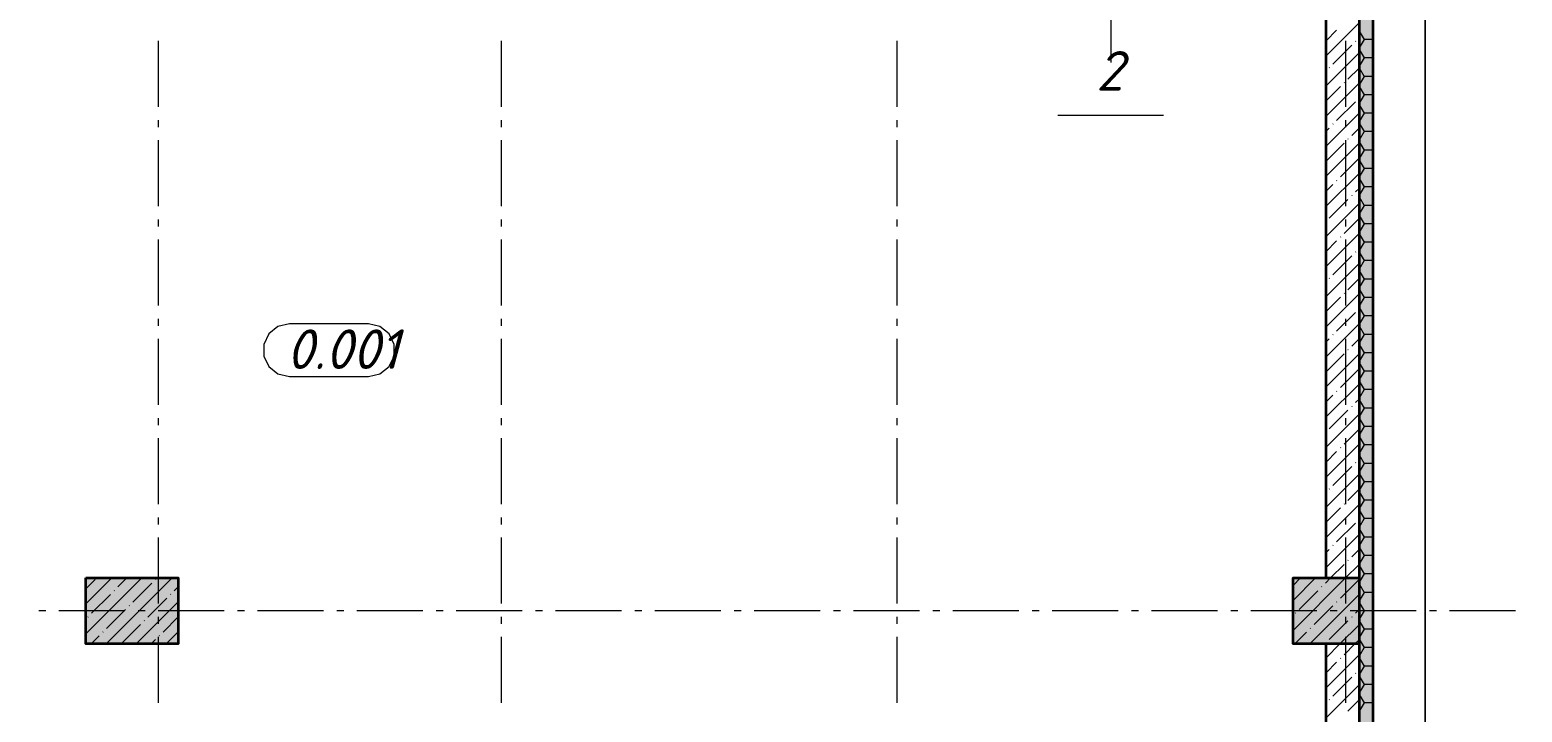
# Model space of a CAD drawing. Header units: millimetres. Extents: x -81576 to 1046824, y -248937 to 691537.
# Drawn here: x 112419 to 123731, y 575454 to 580626 of the extents above; entities that cross this region are included whole.
import ezdxf

# ---------------------------------------------------------------- set-up
doc = ezdxf.new("R2010")
doc.units = ezdxf.units.MM
doc.layers.add('PDF _Геометрия', color=7, linetype='Continuous', true_color=0x1d1d1d)
doc.layers.add('PDF _Сплошная заливка', color=7, linetype='Continuous', true_color=0xffffff)
doc.layers.add('PDF _Текст', color=7, linetype='Continuous')
doc.styles.add('PDF ISOCPEUR Italic', font='isocpeui.ttf')

msp = doc.modelspace()

# ---------------------------------------------------------------- hatches: boundary and pattern name
at = {"layer": 'PDF _Сплошная заливка', "true_color": 0x636466, "transparency": 33554559}
for points in [[(122496.5, 547323.5), (122596.5, 547323.5), (122596.5, 585573.6), (122496.5, 585573.6)], [(122596.5, 547331.5), (122604.5, 547331.5), (122604.5, 585581.6), (122596.5, 585581.6)], [(112844.5, 575971.6), (113544.5, 575971.6), (113544.5, 576471.6), (112844.5, 576471.6)], [(121994.5, 575971.6), (122494.5, 575971.6), (122494.5, 576471.6), (121994.5, 576471.6)]]:
    msp.add_hatch(color=251, dxfattribs=at).paths.add_polyline_path(points)

# ---------------------------------------------------------------- linework, layer by layer
at = {"layer": 'PDF _Геометрия', "color": 7, "lineweight": 9}
for points in [[(96004.5, 535380), (96004.5, 585971.6), (122994.5, 585971.6), (122994.5, 547671.5), (169194.5, 547671.5), (169194.5, 581171.6), (172944.5, 581171.6), (172944.5, 582548.4), (172944.5, 581171.6), (169194.5, 581171.6), (169194.5, 547671.5), (122994.5, 547671.5), (122994.5, 585971.6), (96004.5, 585971.6)], [(114986.7, 578397.8), (114386.7, 578397.8), (114299.9, 578378), (114230.3, 578322.5), (114191.7, 578242.3), (114191.7, 578153.3), (114230.3, 578073.1), (114299.9, 578017.6), (114386.7, 577997.8), (114986.7, 577997.8), (115073.4, 578017.6), (115143, 578073.1), (115181.7, 578153.3), (115181.7, 578242.3), (115143, 578322.5), (115073.4, 578378)]]:
    msp.add_lwpolyline(points, close=True, dxfattribs=at)
at = {"layer": 'PDF _Геометрия', "color": 7, "lineweight": 13}
for points in [[(175144.5, 535711.5), (96494.5, 535711.5), (96384.5, 535711.5), (96384.5, 585471.6), (96384.5, 585581.6), (122494.5, 585581.6), (122604.5, 585581.6), (122604.5, 547331.5), (173334.5, 547331.5)], [(173334.5, 547323.5), (122596.5, 547323.5), (122596.5, 547331.5), (122596.5, 585573.6), (96392.5, 585573.6), (96392.5, 556381.6)]]:
    msp.add_lwpolyline(points, dxfattribs=at)
at = {"layer": 'PDF _Геометрия', "color": 7, "lineweight": 9}
for points in [[(96492.5, 562848.6), (96492.5, 585473.6), (122496.5, 585473.6), (122496.5, 547331.5), (122496.5, 547221.5), (122494.5, 547221.5), (122494.5, 547223.5), (173334.5, 547223.5), (173444.5, 547223.5), (173444.5, 547221.5), (173442.5, 547221.5), (173442.5, 550136.5), (173442.5, 550246.5), (173444.5, 550246.5), (170404.5, 550246.5), (170396.5, 550246.5)], [(122494.5, 547323.5), (122494.5, 547331.5), (122494.5, 585471.6), (96494.5, 585471.6), (96494.5, 562848.6)], [(113394.5, 580041.6), (113394.5, 580541.6)], [(115994.5, 580041.6), (115994.5, 580541.6)], [(118994.5, 580041.6), (118994.5, 580541.6)], [(122394.5, 580041.6), (122394.5, 580541.6)], [(113394.5, 579888.7), (113394.5, 579941.6)], [(115994.5, 579888.7), (115994.5, 579941.6)], [(118994.5, 579888.7), (118994.5, 579941.6)], [(122394.5, 579888.7), (122394.5, 579941.6)], [(113394.5, 579288.6), (113394.5, 579788.7)], [(115994.5, 579288.6), (115994.5, 579788.7)], [(118994.5, 579288.6), (118994.5, 579788.7)], [(122394.5, 579288.6), (122394.5, 579788.7)], [(113394.5, 579135.7), (113394.5, 579188.7)], [(115994.5, 579135.7), (115994.5, 579188.7)], [(118994.5, 579135.7), (118994.5, 579188.7)], [(122394.5, 579135.7), (122394.5, 579188.7)], [(113394.5, 578535.7), (113394.5, 579035.7)], [(115994.5, 578535.7), (115994.5, 579035.7)], [(118994.5, 578535.7), (118994.5, 579035.7)], [(122394.5, 578535.7), (122394.5, 579035.7)], [(113394.5, 578382.8), (113394.5, 578435.7)], [(115994.5, 578382.8), (115994.5, 578435.7)], [(118994.5, 578382.8), (118994.5, 578435.7)], [(122394.5, 578382.8), (122394.5, 578435.7)], [(113394.5, 577782.8), (113394.5, 578282.8)], [(115994.5, 577782.8), (115994.5, 578282.8)], [(118994.5, 577782.8), (118994.5, 578282.8)], [(122394.5, 577782.8), (122394.5, 578282.8)], [(113394.5, 577629.9), (113394.5, 577682.8)], [(115994.5, 577629.9), (115994.5, 577682.8)], [(118994.5, 577629.9), (118994.5, 577682.8)], [(122394.5, 577629.9), (122394.5, 577682.8)], [(113394.5, 577029.9), (113394.5, 577529.9)], [(115994.5, 577029.9), (115994.5, 577529.9)], [(118994.5, 577029.9), (118994.5, 577529.9)], [(122394.5, 577029.9), (122394.5, 577529.9)], [(113394.5, 576877), (113394.5, 576929.9)], [(115994.5, 576877), (115994.5, 576929.9)], [(118994.5, 576877), (118994.5, 576929.9)], [(122394.5, 576877), (122394.5, 576929.9)], [(113394.5, 576277), (113394.5, 576777)], [(115994.5, 576277), (115994.5, 576777)], [(118994.5, 576277), (118994.5, 576777)], [(122394.5, 576277), (122394.5, 576777)], [(112540, 576221.6), (112487, 576221.6)], [(113140, 576221.6), (112640, 576221.6)], [(113292.9, 576221.6), (113240, 576221.6)], [(113892.9, 576221.6), (113392.9, 576221.6)], [(114045.8, 576221.6), (113992.9, 576221.6)], [(114645.8, 576221.6), (114145.8, 576221.6)], [(114798.7, 576221.6), (114745.8, 576221.6)], [(115398.7, 576221.6), (114898.7, 576221.6)], [(115551.6, 576221.6), (115498.7, 576221.6)], [(116151.6, 576221.6), (115651.6, 576221.6)], [(116304.5, 576221.6), (116251.6, 576221.6)], [(116904.5, 576221.6), (116404.5, 576221.6)], [(117057.5, 576221.6), (117004.5, 576221.6)], [(117657.5, 576221.6), (117157.5, 576221.6)], [(117810.4, 576221.6), (117757.5, 576221.6)], [(118410.4, 576221.6), (117910.4, 576221.6)], [(118563.3, 576221.6), (118510.4, 576221.6)], [(119163.3, 576221.6), (118663.3, 576221.6)], [(119316.2, 576221.6), (119263.3, 576221.6)], [(119916.2, 576221.6), (119416.2, 576221.6)], [(120069.1, 576221.6), (120016.2, 576221.6)], [(120669.1, 576221.6), (120169.1, 576221.6)], [(120822.1, 576221.6), (120769.1, 576221.6)], [(121422.1, 576221.6), (120922, 576221.6)], [(121575, 576221.6), (121522.1, 576221.6)], [(122175, 576221.6), (121675, 576221.6)], [(122327.9, 576221.6), (122275, 576221.6)], [(122927.9, 576221.6), (122427.9, 576221.6)], [(123080.8, 576221.6), (123027.9, 576221.6)], [(123680.8, 576221.6), (123180.8, 576221.6)], [(113394.5, 576124.1), (113394.5, 576177)], [(115994.5, 576124.1), (115994.5, 576177)], [(118994.5, 576124.1), (118994.5, 576177)], [(122394.5, 576124.1), (122394.5, 576177)], [(113394.5, 575524.1), (113394.5, 576024.1)], [(115994.5, 575524.1), (115994.5, 576024.1)], [(118994.5, 575524.1), (118994.5, 576024.1)], [(122394.5, 575524.1), (122394.5, 576024.1)]]:
    msp.add_lwpolyline(points, dxfattribs=at)
at = {"layer": 'PDF _Геометрия', "color": 7, "lineweight": 35}
for points in [[(119075.8, 581821.6), (122244.5, 581821.6), (122244.5, 585221.6), (113544.5, 585221.6), (113544.5, 585471.6), (122494.5, 585471.6), (122494.5, 585221.6), (122494.5, 581571.6), (122494.5, 547771.5), (122244.5, 547771.5), (122244.5, 551621.5)], [(122244.5, 576471.6), (122244.5, 581321.6)], [(122244.5, 570471.6), (122244.5, 575971.6)]]:
    msp.add_lwpolyline(points, dxfattribs=at)
at = {"layer": 'PDF _Геометрия', "color": 174, "lineweight": 9, "true_color": 0x0000a0}
msp.add_lwpolyline([(120612, 581280.8), (120612, 580379.3)], dxfattribs=at)
at = {"layer": 'PDF _Геометрия', "lineweight": 9}
for points in [[(122494.5, 580678.9), (122244.5, 580428.9)], [(122324.6, 580623), (122244.5, 580542.9)], [(122438.6, 580509), (122296.1, 580366.4)], [(122469.5, 580539.9), (122467.1, 580537.5)], [(122496.5, 580616.3), (122533.1, 580552.8)], [(122533.1, 580552.8), (122496.5, 580489.3)], [(122596.5, 580552.8), (122533.1, 580552.8)], [(122494.5, 580450.8), (122244.5, 580200.8)], [(122496.5, 580476.6), (122533.1, 580413.1)], [(122533.1, 580413.1), (122496.5, 580349.6)], [(122596.5, 580413.1), (122533.1, 580413.1)], [(122269.9, 580340.3), (122267.5, 580337.9)], [(122494.5, 580336.8), (122410.1, 580252.4)], [(122496.5, 580336.9), (122533.1, 580273.5)], [(122494.5, 580222.7), (122244.5, 579972.7)], [(122353.1, 580195.4), (122244.5, 580086.8)], [(122384, 580226.2), (122381.6, 580223.9)], [(122533.1, 580273.5), (122496.5, 580210)], [(122496.5, 580197.3), (122533.1, 580133.8)], [(122596.5, 580273.5), (122533.1, 580273.5)], [(122467.1, 580081.3), (122324.6, 579938.7)], [(122533.1, 580133.8), (122496.5, 580070.3)], [(122496.5, 580057.6), (122533.1, 579994.1)], [(122596.5, 580133.8), (122533.1, 580133.8)], [(122494.5, 579994.6), (122244.5, 579744.6)], [(122533.1, 579994.1), (122496.5, 579930.6)], [(122596.5, 579994.1), (122533.1, 579994.1)], [(122267.5, 579881.7), (122244.5, 579858.7)], [(122298.4, 579912.6), (122296.1, 579910.2)], [(122494.5, 579880.6), (122438.6, 579824.7)], [(122496.5, 579917.9), (122533.1, 579854.4)], [(122533.1, 579854.4), (122496.5, 579790.9)], [(122596.5, 579854.4), (122533.1, 579854.4)], [(122381.6, 579767.7), (122244.5, 579630.6)], [(122494.5, 579766.5), (122244.5, 579516.5)], [(122412.5, 579798.6), (122410.1, 579796.2)], [(122496.5, 579778.2), (122533.1, 579714.7)], [(122533.1, 579714.7), (122496.5, 579651.2)], [(122596.5, 579714.7), (122533.1, 579714.7)], [(122494.5, 579652.5), (122353.1, 579511.1)], [(122496.5, 579638.5), (122533.1, 579575.1)], [(122494.5, 579538.4), (122244.5, 579288.4)], [(122533.1, 579575.1), (122496.5, 579511.6)], [(122496.5, 579498.9), (122533.1, 579435.4)], [(122596.5, 579575), (122533.1, 579575)], [(122296.1, 579454), (122244.5, 579402.5)], [(122326.9, 579484.9), (122324.6, 579482.6)], [(122494.5, 579424.4), (122467.1, 579397)], [(122533.1, 579435.4), (122496.5, 579371.9)], [(122596.5, 579435.4), (122533.1, 579435.4)], [(122494.5, 579310.3), (122244.5, 579060.3)], [(122410.1, 579340), (122267.5, 579197.4)], [(122441, 579370.9), (122438.6, 579368.5)], [(122496.5, 579359.2), (122533.1, 579295.7)], [(122533.1, 579295.7), (122496.5, 579232.2)], [(122596.5, 579295.7), (122533.1, 579295.7)], [(122494.5, 579196.3), (122381.6, 579083.4)], [(122496.5, 579219.5), (122533.1, 579156)], [(122533.1, 579156), (122496.5, 579092.5)], [(122596.5, 579156), (122533.1, 579156)], [(122494.5, 579082.2), (122244.5, 578832.2)], [(122355.5, 579057.2), (122353.1, 579054.9)], [(122496.5, 579079.8), (122533.1, 579016.3)], [(122324.6, 579026.4), (122244.5, 578946.3)], [(122469.5, 578943.2), (122467.1, 578940.8)], [(122533.1, 579016.3), (122496.5, 578952.8)], [(122496.5, 578940.1), (122533.1, 578876.6)], [(122596.5, 579016.3), (122533.1, 579016.3)], [(122494.5, 578854.1), (122244.5, 578604.1)], [(122438.6, 578912.3), (122296.1, 578769.7)], [(122533.1, 578876.6), (122496.5, 578813.1)], [(122596.5, 578876.6), (122533.1, 578876.6)], [(122269.9, 578743.6), (122267.5, 578741.2)], [(122494.5, 578740.1), (122410.1, 578655.7)], [(122496.5, 578800.4), (122533.1, 578737)], [(122533.1, 578737), (122496.5, 578673.5)], [(122596.5, 578737), (122533.1, 578737)], [(122494.5, 578626), (122244.5, 578376)], [(122353.1, 578598.7), (122244.5, 578490.1)], [(122384, 578629.6), (122381.6, 578627.2)], [(122496.5, 578660.8), (122533.1, 578597.3)], [(122533.1, 578597.3), (122496.5, 578533.8)], [(122596.5, 578597.3), (122533.1, 578597.3)], [(122467.1, 578484.6), (122324.6, 578342.1)], [(122496.5, 578521.1), (122533.1, 578457.6)], [(122494.5, 578397.9), (122244.5, 578147.9)], [(122533.1, 578457.6), (122496.5, 578394.1)], [(122496.5, 578381.4), (122533.1, 578317.9)], [(122596.5, 578457.6), (122533.1, 578457.6)], [(122267.5, 578285), (122244.5, 578262)], [(122298.4, 578315.9), (122296.1, 578313.5)], [(122494.5, 578283.9), (122438.6, 578228)], [(122533.1, 578317.9), (122496.5, 578254.4)], [(122596.5, 578317.9), (122533.1, 578317.9)], [(122381.6, 578171), (122244.5, 578033.9)], [(122494.5, 578169.8), (122244.5, 577919.8)], [(122412.5, 578201.9), (122410.1, 578199.5)], [(122496.5, 578241.7), (122533.1, 578178.2)], [(122533.1, 578178.2), (122496.5, 578114.7)], [(122596.5, 578178.2), (122533.1, 578178.2)], [(122494.5, 578055.8), (122353.1, 577914.4)], [(122496.5, 578102), (122533.1, 578038.6)], [(122533.1, 578038.6), (122496.5, 577975.1)], [(122596.5, 578038.6), (122533.1, 578038.6)], [(122494.5, 577941.7), (122244.5, 577691.7)], [(122496.5, 577962.4), (122533.1, 577898.9)], [(122296.1, 577857.3), (122244.5, 577805.8)], [(122326.9, 577888.2), (122324.6, 577885.9)], [(122494.5, 577827.7), (122467.1, 577800.3)], [(122533.1, 577898.9), (122496.5, 577835.4)], [(122496.5, 577822.7), (122533.1, 577759.2)], [(122596.5, 577898.9), (122533.1, 577898.9)], [(122494.5, 577713.6), (122244.5, 577463.6)], [(122410.1, 577743.3), (122267.5, 577600.7)], [(122441, 577774.2), (122438.6, 577771.8)], [(122533.1, 577759.2), (122496.5, 577695.7)], [(122496.5, 577683), (122533.1, 577619.5)], [(122596.5, 577759.2), (122533.1, 577759.2)], [(122494.5, 577599.6), (122381.6, 577486.7)], [(122533.1, 577619.5), (122496.5, 577556)], [(122596.5, 577619.5), (122533.1, 577619.5)], [(122494.5, 577485.5), (122244.5, 577235.5)], [(122355.5, 577460.5), (122353.1, 577458.2)], [(122496.5, 577543.3), (122533.1, 577479.8)], [(122533.1, 577479.8), (122496.5, 577416.3)], [(122596.5, 577479.8), (122533.1, 577479.8)], [(122324.6, 577429.7), (122244.5, 577349.6)], [(122469.5, 577346.5), (122467.1, 577344.1)], [(122496.5, 577403.6), (122533.1, 577340.1)], [(122533.1, 577340.2), (122496.5, 577276.7)], [(122596.5, 577340.1), (122533.1, 577340.1)], [(122494.5, 577257.4), (122244.5, 577007.4)], [(122438.6, 577315.6), (122296.1, 577173.1)], [(122496.5, 577264), (122533.1, 577200.5)], [(122269.9, 577146.9), (122267.5, 577144.5)], [(122494.5, 577143.4), (122410.1, 577059)], [(122533.1, 577200.5), (122496.5, 577137)], [(122496.5, 577124.3), (122533.1, 577060.8)], [(122596.5, 577200.5), (122533.1, 577200.5)], [(122494.5, 577029.3), (122244.5, 576779.3)], [(122353.1, 577002), (122244.5, 576893.4)], [(122384, 577032.9), (122381.6, 577030.5)], [(122533.1, 577060.8), (122496.5, 576997.3)], [(122596.5, 577060.8), (122533.1, 577060.8)], [(122467.1, 576887.9), (122324.6, 576745.4)], [(122496.5, 576984.6), (122533.1, 576921.1)], [(122533.1, 576921.1), (122496.5, 576857.6)], [(122596.5, 576921.1), (122533.1, 576921.1)], [(122494.5, 576801.2), (122244.5, 576551.2)], [(122496.5, 576844.9), (122533.1, 576781.4)], [(122533.1, 576781.4), (122496.5, 576717.9)], [(122596.5, 576781.4), (122533.1, 576781.4)], [(122267.5, 576688.3), (122244.5, 576665.3)], [(122298.4, 576719.2), (122296.1, 576716.9)], [(122494.5, 576687.2), (122438.6, 576631.3)], [(122496.5, 576705.2), (122533.1, 576641.7)], [(122494.5, 576573.1), (122392.9, 576471.6), (121994.5, 576073.1)], [(122381.6, 576574.3), (122278.9, 576471.6), (122239, 576431.7)], [(122412.5, 576605.2), (122410.1, 576602.8)], [(122533.1, 576641.7), (122496.5, 576578.2)], [(122496.5, 576565.5), (122533.1, 576502.1)], [(122596.5, 576641.7), (122533.1, 576641.7)], [(113040.9, 576471.6), (112844.5, 576275.2)], [(113269, 576471.6), (112844.5, 576047.1)], [(112915.5, 576460.2), (112844.5, 576389.2)], [(113497.1, 576471.6), (112997.1, 575971.6)], [(113154.9, 576471.6), (113086.6, 576403.2)], [(113374.1, 576462.6), (113371.7, 576460.2)], [(122164.8, 576471.6), (121994.5, 576301.2)], [(122050.8, 576471.6), (121994.5, 576415.3)], [(122494.5, 576459.1), (122353.1, 576317.7)], [(122533.1, 576502.1), (122496.5, 576438.6)], [(122596.5, 576502.1), (122533.1, 576502.1)], [(113029.6, 576346.2), (112887, 576203.6)], [(113060.4, 576377.1), (113058.1, 576374.7)], [(113343.2, 576431.7), (113200.6, 576289.2)], [(113488.1, 576348.6), (113485.7, 576346.2)], [(113544.5, 576404.9), (113514.3, 576374.7)], [(122182, 576374.7), (122039.4, 576232.1)], [(122494.5, 576345), (122121, 575971.6)], [(122212.9, 576405.6), (122210.5, 576403.2)], [(122496.5, 576425.9), (122533.1, 576362.4)], [(122533.1, 576362.4), (122496.5, 576298.9)], [(122596.5, 576362.4), (122533.1, 576362.4)], [(113143.6, 576232.1), (113001, 576089.6)], [(113174.5, 576263), (113172.1, 576260.7)], [(113544.5, 576290.9), (113225.2, 575971.6)], [(113457.2, 576317.7), (113314.7, 576175.1)], [(122296.1, 576260.7), (122153.5, 576118.1)], [(122326.9, 576291.5), (122324.6, 576289.2)], [(122494.5, 576231), (122467.1, 576203.6)], [(122496.5, 576286.2), (122533.1, 576222.7)], [(122533.1, 576222.7), (122496.5, 576159.2)], [(122596.5, 576222.7), (122533.1, 576222.7)], [(112860.8, 576177.5), (112858.5, 576175.1)], [(113257.7, 576118.1), (113115.1, 575975.5)], [(113288.5, 576149), (113286.2, 576146.6)], [(113544.5, 576176.8), (113428.7, 576061.1)], [(122013.3, 576206), (122010.9, 576203.6)], [(122494.5, 576116.9), (122349.1, 575971.6), (122244.5, 575866.9)], [(122410.1, 576146.6), (122267.5, 576004)], [(122441, 576177.5), (122438.6, 576175.1)], [(122496.5, 576146.5), (122533.1, 576083)], [(112944, 576032.6), (112883, 575971.6)], [(112974.9, 576063.4), (112972.5, 576061.1)], [(113371.7, 576004), (113339.2, 575971.6)], [(113402.6, 576034.9), (113400.2, 576032.6)], [(113544.5, 576062.8), (113453.3, 575971.6)], [(122096.5, 576061.1), (122007, 575971.6)], [(122127.4, 576092), (122125, 576089.6)], [(122494.5, 576002.9), (122463.2, 575971.6), (122381.6, 575890)], [(122533.1, 576083), (122496.5, 576019.5)], [(122496.5, 576006.8), (122533.1, 575943.3)], [(122596.5, 576083), (122533.1, 576083)], [(122241.4, 575977.9), (122239, 575975.5)], [(122494.5, 575888.8), (122244.5, 575638.8)], [(122533.1, 575943.3), (122496.5, 575879.8)], [(122596.5, 575943.3), (122533.1, 575943.3)], [(122324.6, 575833), (122244.5, 575752.9)], [(122355.5, 575863.9), (122353.1, 575861.5)], [(122496.5, 575867.1), (122533.1, 575803.7)], [(122533.1, 575803.7), (122496.5, 575740.2)], [(122596.5, 575803.7), (122533.1, 575803.7)], [(122494.5, 575660.7), (122244.5, 575410.7)], [(122438.6, 575718.9), (122296.1, 575576.4)], [(122469.5, 575749.8), (122467.1, 575747.4)], [(122496.5, 575727.5), (122533.1, 575664)], [(122533.1, 575664), (122496.5, 575600.5)], [(122596.5, 575664), (122533.1, 575664)], [(122269.9, 575550.2), (122267.5, 575547.8)], [(122494.5, 575546.7), (122410.1, 575462.3)], [(122496.5, 575587.8), (122533.1, 575524.3)], [(122533.1, 575524.3), (122496.5, 575460.8)], [(122596.5, 575524.3), (122533.1, 575524.3)]]:
    msp.add_lwpolyline(points, dxfattribs=at)
at = {"layer": 'PDF _Геометрия', "color": 174, "lineweight": 20, "true_color": 0x0000a0}
msp.add_lwpolyline([(120212, 579979.4), (121012, 579979.4)], dxfattribs=at)
at = {"layer": 'PDF _Геометрия', "color": 7, "lineweight": 35}
for points in [[(112844.5, 576471.6), (113544.5, 576471.6), (113544.5, 575971.6), (112844.5, 575971.6)], [(122494.5, 576471.6), (122494.5, 575971.6), (121994.5, 575971.6), (121994.5, 576471.6)]]:
    msp.add_lwpolyline(points, close=True, dxfattribs=at)

# ---------------------------------------------------------------- texts
at = {"layer": 'PDF _Текст', "char_height": 300, "attachment_point": 4, "style": 'PDF ISOCPEUR Italic'}
for s, insert in [('2', (120501.6, 580315.2)), ('0.001', (114363.5, 578205.7))]:
    msp.add_mtext(s, dxfattribs=dict(at, insert=insert))

doc.saveas('drawing.dxf')
